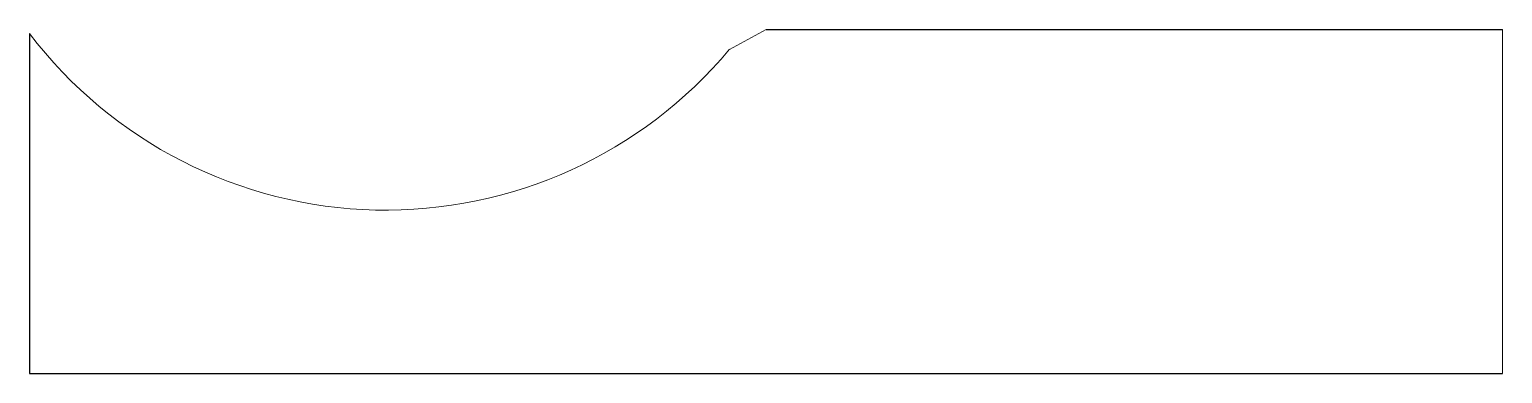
# Model space of a CAD drawing. Header units: millimetres. Extents: x -469 to 271, y 58 to 231.
import ezdxf

# ---------------------------------------------------------------- set-up
doc = ezdxf.new("R2010")
doc.units = ezdxf.units.MM

msp = doc.modelspace()

# ---------------------------------------------------------------- linework, layer by layer
at = {"color": 7, "linetype": 'Continuous', "lineweight": 15}
for p, q in [((-117.21, 220.71), (-98.75, 230.67)), ((271.15, 58), (271.15, 230.67))]:
    msp.add_line(p, q, dxfattribs=at)
for p, q in [((-98.75, 230.67), (271.15, 230.67)), ((-468.85, 228.68), (-468.85, 58)), ((-468.85, 58), (271.15, 58))]:
    msp.add_line(p, q)
msp.add_arc((-289.85, 365), 225, 217.29224, 320.11274, dxfattribs=at)

doc.saveas('drawing.dxf')
